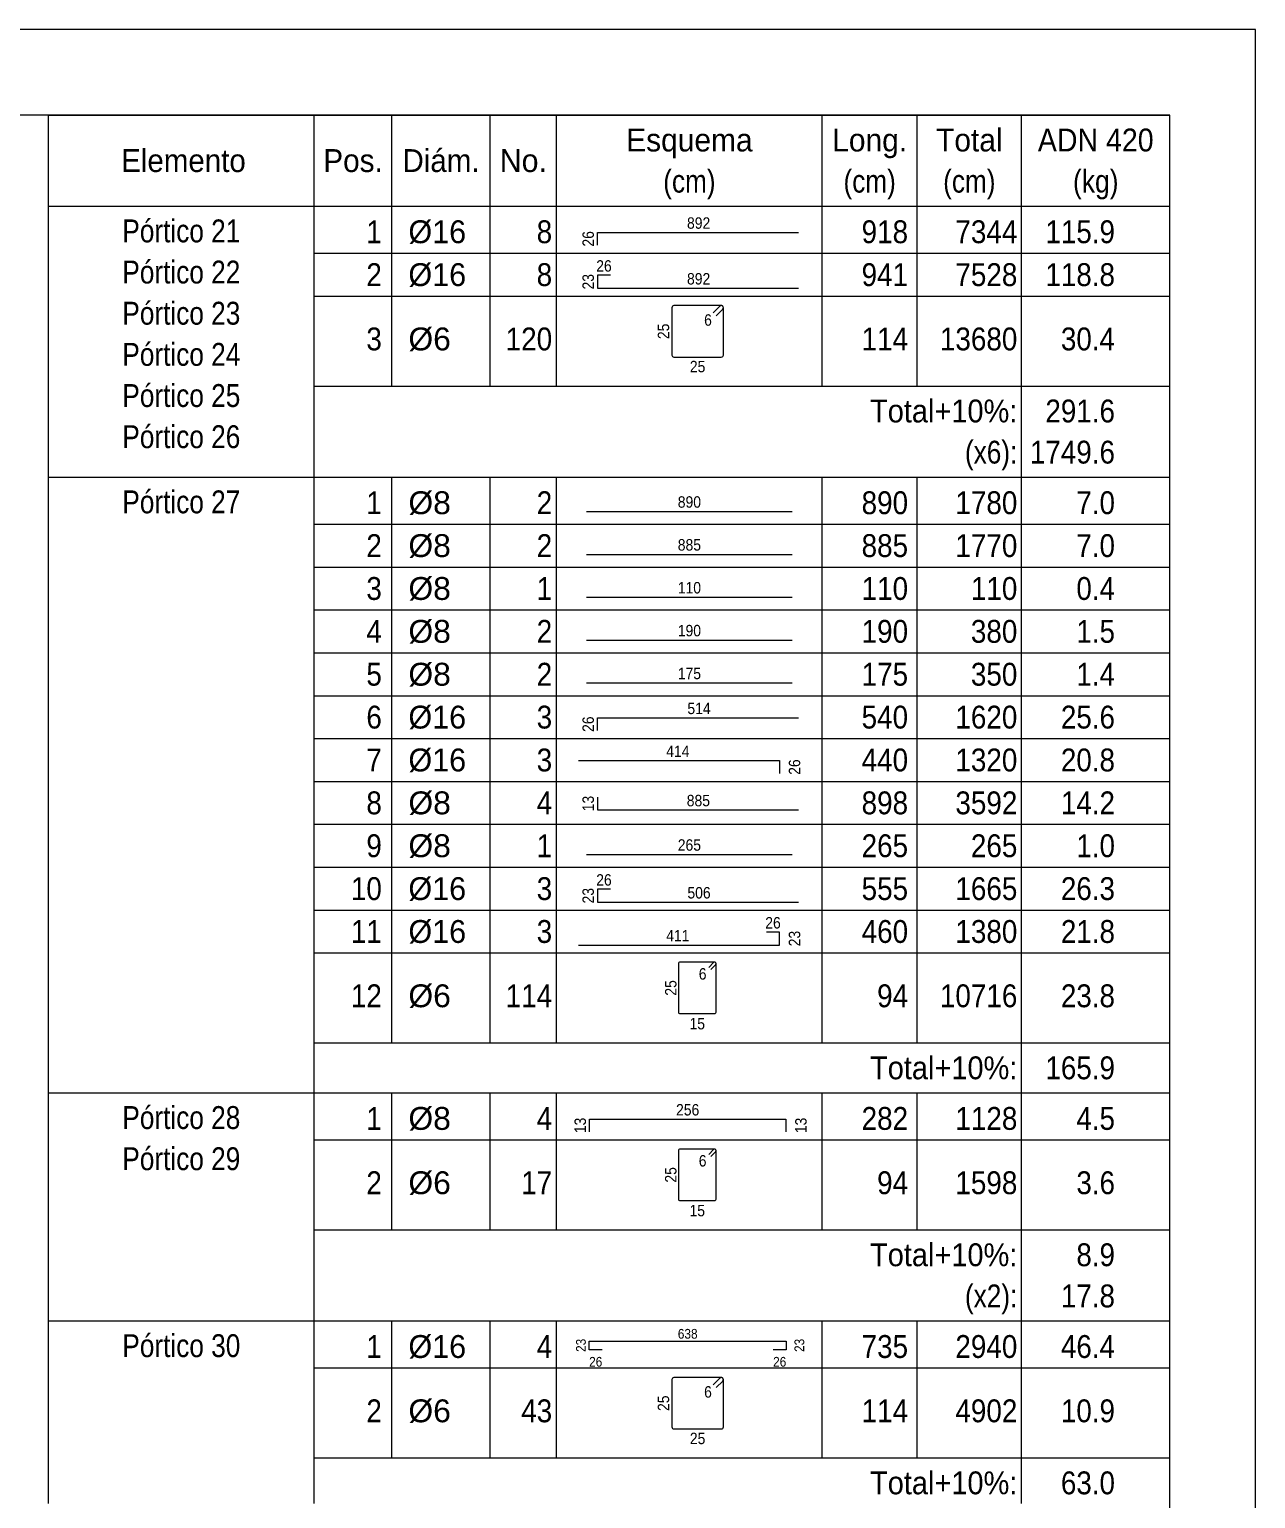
# Model space of a CAD drawing. Header units: millimetres. Extents: x 2 to 158, y -69 to 77.
# Drawn here: x 47.51 to 61.81, y -44.54 to -27.4 of the extents above; entities that cross this region are included whole.
import ezdxf
from ezdxf.enums import TextEntityAlignment as Align

# ---------------------------------------------------------------- set-up
doc = ezdxf.new("R2010")
doc.units = ezdxf.units.MM
for name, color, linetype, lineweight in [('DESPIECES_TABLA', 7, 'Continuous', 9), ('RECUAD_LIMITES', 2, 'Continuous', 0), ('RECUAD_MARCO', 1, 'Continuous', 20), ('TABLAS', 1, 'Continuous', 9), ('TEXTO_TABLAS', 1, 'Continuous', 0), ('TEXTOS_COTAS_DESPIECES_TABLA', 1, 'Continuous', 0)]:
    doc.layers.add(name, color=color, linetype=linetype, lineweight=lineweight)
doc.styles.add('CYPETXT_romans', font='arial.ttf', dxfattribs={"height": 0.2})

msp = doc.modelspace()

# ---------------------------------------------------------------- linework, layer by layer
at = {"layer": 'DESPIECES_TABLA'}
for points in [[(54.13389, -29.92284), (54.13389, -29.77284), (56.47869, -29.77284)], [(54.28389, -30.27284), (54.13389, -30.27284), (54.13389, -30.42284), (56.47869, -30.42284)], [(55.51681, -30.74405), (55.59367, -30.66719), (55.59664, -30.66357), (55.59885, -30.65944), (55.60021, -30.65495), (55.60067, -30.65029), (55.60021, -30.64562), (55.59885, -30.64113), (55.59664, -30.637), (55.59367, -30.63338), (55.59005, -30.6304), (55.58591, -30.62819), (55.58143, -30.62683), (55.57676, -30.62637), (55.02459, -30.62637), (55.01544, -30.62819), (55.00768, -30.63338), (55.00249, -30.64113), (55.00067, -30.65029), (55.00067, -31.20246), (55.00249, -31.21161), (55.00768, -31.21937), (55.01544, -31.22455), (55.02459, -31.22637), (55.57676, -31.22637), (55.58591, -31.22455), (55.59367, -31.21937), (55.59885, -31.21161), (55.60067, -31.20246), (55.60067, -30.65029), (55.60021, -30.64562), (55.59885, -30.64113), (55.59664, -30.637), (55.59367, -30.63338), (55.59005, -30.6304), (55.58591, -30.62819), (55.58143, -30.62683), (55.57676, -30.62637), (55.5721, -30.62683), (55.56761, -30.62819), (55.56348, -30.6304), (55.55985, -30.63338), (55.48299, -30.71024)], [(54.00491, -33.02696), (56.40491, -33.02696)], [(54.00491, -33.52696), (56.40491, -33.52696)], [(54.00491, -34.02696), (56.40491, -34.02696)], [(54.00491, -34.52696), (56.40491, -34.52696)], [(54.00491, -35.02696), (56.40491, -35.02696)], [(54.1337, -35.58275), (54.1337, -35.43275), (56.47872, -35.43275)], [(53.91263, -35.93268), (56.25476, -35.93268), (56.25476, -36.08268)], [(54.13402, -36.35789), (54.13402, -36.50789), (56.47868, -36.50789)], [(54.00491, -37.02696), (56.40491, -37.02696)], [(54.28369, -37.43275), (54.13369, -37.43275), (54.13369, -37.58275), (56.47872, -37.58275)], [(53.91263, -38.08268), (56.25476, -38.08268), (56.25476, -37.93268), (56.10476, -37.93268)], [(55.45441, -38.36932), (55.51059, -38.31314), (55.51277, -38.31049), (55.51438, -38.30747), (55.51538, -38.30419), (55.51571, -38.30078), (55.51538, -38.29737), (55.51438, -38.29409), (55.51277, -38.29107), (55.51059, -38.28842), (55.50795, -38.28625), (55.50492, -38.28463), (55.50164, -38.28364), (55.49823, -38.2833), (55.09463, -38.2833), (55.08794, -38.28463), (55.08227, -38.28842), (55.07848, -38.29409), (55.07715, -38.30078), (55.07715, -38.86582), (55.07848, -38.87251), (55.08227, -38.87818), (55.08794, -38.88197), (55.09463, -38.8833), (55.49823, -38.8833), (55.50492, -38.88197), (55.51059, -38.87818), (55.51438, -38.87251), (55.51571, -38.86582), (55.51571, -38.30078), (55.51538, -38.29737), (55.51438, -38.29409), (55.51277, -38.29107), (55.51059, -38.28842), (55.50795, -38.28625), (55.50492, -38.28463), (55.50164, -38.28364), (55.49823, -38.2833), (55.49482, -38.28364), (55.49155, -38.28463), (55.48852, -38.28625), (55.48588, -38.28842), (55.4297, -38.3446)], [(54.03961, -40.26206), (54.03961, -40.11206), (56.33022, -40.11206), (56.33022, -40.26206)], [(55.45441, -40.54932), (55.51059, -40.49314), (55.51277, -40.49049), (55.51438, -40.48747), (55.51538, -40.48419), (55.51571, -40.48078), (55.51538, -40.47737), (55.51438, -40.47409), (55.51277, -40.47107), (55.51059, -40.46842), (55.50795, -40.46625), (55.50492, -40.46463), (55.50164, -40.46364), (55.49823, -40.4633), (55.09463, -40.4633), (55.08794, -40.46463), (55.08227, -40.46842), (55.07848, -40.47409), (55.07715, -40.48078), (55.07715, -41.04582), (55.07848, -41.05251), (55.08227, -41.05818), (55.08794, -41.06197), (55.09463, -41.0633), (55.49823, -41.0633), (55.50492, -41.06197), (55.51059, -41.05818), (55.51438, -41.05251), (55.51571, -41.04582), (55.51571, -40.48078), (55.51538, -40.47737), (55.51438, -40.47409), (55.51277, -40.47107), (55.51059, -40.46842), (55.50795, -40.46625), (55.50492, -40.46463), (55.50164, -40.46364), (55.49823, -40.4633), (55.49482, -40.46364), (55.49155, -40.46463), (55.48852, -40.46625), (55.48588, -40.46842), (55.4297, -40.5246)], [(54.18755, -42.80217), (54.03755, -42.80217), (54.03755, -42.70094), (56.33273, -42.70094), (56.33273, -42.80217), (56.18273, -42.80217)], [(55.51681, -43.24405), (55.59367, -43.16719), (55.59664, -43.16357), (55.59885, -43.15944), (55.60021, -43.15495), (55.60067, -43.15029), (55.60021, -43.14562), (55.59885, -43.14113), (55.59664, -43.137), (55.59367, -43.13338), (55.59005, -43.1304), (55.58591, -43.12819), (55.58143, -43.12683), (55.57676, -43.12637), (55.02459, -43.12637), (55.01544, -43.12819), (55.00768, -43.13338), (55.00249, -43.14113), (55.00067, -43.15029), (55.00067, -43.70246), (55.00249, -43.71161), (55.00768, -43.71937), (55.01544, -43.72455), (55.02459, -43.72637), (55.57676, -43.72637), (55.58591, -43.72455), (55.59367, -43.71937), (55.59885, -43.71161), (55.60067, -43.70246), (55.60067, -43.15029), (55.60021, -43.14562), (55.59885, -43.14113), (55.59664, -43.137), (55.59367, -43.13338), (55.59005, -43.1304), (55.58591, -43.12819), (55.58143, -43.12683), (55.57676, -43.12637), (55.5721, -43.12683), (55.56761, -43.12819), (55.56348, -43.1304), (55.55985, -43.13338), (55.48299, -43.21024)]]:
    msp.add_lwpolyline(points, dxfattribs=at)
at = {"layer": 'RECUAD_LIMITES'}
msp.add_lwpolyline([(2.40691, -69.40496), (61.80691, -69.40496), (61.80691, -27.40496), (2.40691, -27.40496), (2.40691, -69.40496)], close=True, dxfattribs=at)
at = {"layer": 'RECUAD_MARCO'}
msp.add_lwpolyline([(4.90691, -68.40496), (60.80691, -68.40496), (60.80691, -28.40496), (4.90691, -28.40496), (4.90691, -68.40496)], close=True, dxfattribs=at)
at = {"layer": 'TABLAS'}
for p, q in [((47.73091, -29.51496), (47.73091, -28.40496)), ((47.73091, -28.40496), (60.80691, -28.40496)), ((50.83091, -29.51496), (50.83091, -28.40496)), ((51.73491, -29.51496), (51.73491, -28.40496)), ((52.88291, -29.51496), (52.88291, -28.40496)), ((53.65491, -29.51496), (53.65491, -28.40496)), ((56.75491, -29.51496), (56.75491, -28.40496)), ((57.85891, -29.51496), (57.85891, -28.40496)), ((59.07891, -29.51496), (59.07891, -28.40496)), ((60.80691, -29.51496), (60.80691, -28.40496)), ((47.73091, -29.46496), (60.80691, -29.46496)), ((47.73091, -32.57496), (47.73091, -29.51496)), ((50.83091, -32.57496), (50.83091, -29.51496)), ((51.73491, -31.56496), (51.73491, -29.51496)), ((52.88291, -31.56496), (52.88291, -29.51496)), ((53.65491, -31.56496), (53.65491, -29.51496)), ((56.75491, -31.56496), (56.75491, -29.51496)), ((57.85891, -31.56496), (57.85891, -29.51496)), ((59.07891, -32.57496), (59.07891, -29.51496)), ((60.80691, -32.57496), (60.80691, -29.51496)), ((50.83091, -31.56496), (60.80691, -31.56496)), ((47.73091, -32.67496), (47.73091, -32.57496)), ((47.73091, -32.62496), (60.80691, -32.62496)), ((47.73091, -39.75496), (47.73091, -32.67496)), ((50.83091, -32.67496), (50.83091, -32.57496)), ((50.83091, -39.75496), (50.83091, -32.67496)), ((51.73491, -32.67496), (51.73491, -32.62496)), ((51.73491, -39.22496), (51.73491, -32.67496)), ((52.88291, -32.67496), (52.88291, -32.62496)), ((52.88291, -39.22496), (52.88291, -32.67496)), ((53.65491, -32.67496), (53.65491, -32.62496)), ((53.65491, -39.22496), (53.65491, -32.67496)), ((56.75491, -32.67496), (56.75491, -32.62496)), ((56.75491, -39.22496), (56.75491, -32.67496)), ((57.85891, -32.67496), (57.85891, -32.62496)), ((57.85891, -39.22496), (57.85891, -32.67496)), ((59.07891, -32.67496), (59.07891, -32.57496)), ((59.07891, -39.75496), (59.07891, -32.67496)), ((60.80691, -32.67496), (60.80691, -32.57496)), ((60.80691, -39.75496), (60.80691, -32.67496)), ((50.83091, -39.22496), (60.80691, -39.22496)), ((47.73091, -39.85496), (47.73091, -39.75496)), ((47.73091, -39.80496), (60.80691, -39.80496)), ((47.73091, -42.41496), (47.73091, -39.85496)), ((50.83091, -39.85496), (50.83091, -39.75496)), ((50.83091, -42.41496), (50.83091, -39.85496)), ((51.73491, -39.85496), (51.73491, -39.80496)), ((51.73491, -41.40496), (51.73491, -39.85496)), ((52.88291, -39.85496), (52.88291, -39.80496)), ((52.88291, -41.40496), (52.88291, -39.85496)), ((53.65491, -39.85496), (53.65491, -39.80496)), ((53.65491, -41.40496), (53.65491, -39.85496)), ((56.75491, -39.85496), (56.75491, -39.80496)), ((56.75491, -41.40496), (56.75491, -39.85496)), ((57.85891, -39.85496), (57.85891, -39.80496)), ((57.85891, -41.40496), (57.85891, -39.85496)), ((59.07891, -39.85496), (59.07891, -39.75496)), ((59.07891, -42.41496), (59.07891, -39.85496)), ((60.80691, -39.85496), (60.80691, -39.75496)), ((60.80691, -42.41496), (60.80691, -39.85496)), ((50.83091, -41.40496), (60.80691, -41.40496)), ((47.73091, -42.51496), (47.73091, -42.41496)), ((47.73091, -42.46496), (60.80691, -42.46496)), ((50.83091, -42.51496), (50.83091, -42.41496)), ((51.73491, -42.51496), (51.73491, -42.46496)), ((52.88291, -42.51496), (52.88291, -42.46496)), ((53.65491, -42.51496), (53.65491, -42.46496)), ((56.75491, -42.51496), (56.75491, -42.46496)), ((57.85891, -42.51496), (57.85891, -42.46496)), ((59.07891, -42.51496), (59.07891, -42.41496)), ((60.80691, -42.51496), (60.80691, -42.41496)), ((47.73091, -44.59496), (47.73091, -42.51496)), ((50.83091, -44.59496), (50.83091, -42.51496)), ((51.73491, -44.06496), (51.73491, -42.51496)), ((52.88291, -44.06496), (52.88291, -42.51496)), ((53.65491, -44.06496), (53.65491, -42.51496)), ((56.75491, -44.06496), (56.75491, -42.51496)), ((57.85891, -44.06496), (57.85891, -42.51496)), ((59.07891, -44.59496), (59.07891, -42.51496)), ((60.80691, -44.59496), (60.80691, -42.51496)), ((50.83091, -44.06496), (60.80691, -44.06496))]:
    msp.add_line(p, q, dxfattribs=at)
at = {"layer": 'TEXTO_TABLAS'}
for p, q in [((50.83091, -30.01496), (60.80691, -30.01496)), ((50.83091, -30.51496), (60.80691, -30.51496)), ((50.83091, -33.17496), (60.80691, -33.17496)), ((50.83091, -33.67496), (60.80691, -33.67496)), ((50.83091, -34.17496), (60.80691, -34.17496)), ((50.83091, -34.67496), (60.80691, -34.67496)), ((50.83091, -35.17496), (60.80691, -35.17496)), ((50.83091, -35.67496), (60.80691, -35.67496)), ((50.83091, -36.17496), (60.80691, -36.17496)), ((50.83091, -36.67496), (60.80691, -36.67496)), ((50.83091, -37.17496), (60.80691, -37.17496)), ((50.83091, -37.67496), (60.80691, -37.67496)), ((50.83091, -38.17496), (60.80691, -38.17496)), ((50.83091, -40.35496), (60.80691, -40.35496)), ((50.83091, -43.01496), (60.80691, -43.01496))]:
    msp.add_line(p, q, dxfattribs=at)

# ---------------------------------------------------------------- texts
at = {"layer": 'TEXTO_TABLAS', "style": 'CYPETXT_romans'}
for s, width, p in [('Esquema', 0.93681, (55.20491, -28.69496)), ('Long.', 0.9375, (57.30691, -28.69496)), ('Total', 0.935673, (58.46891, -28.69496)), ('ADN 420', 0.893197, (59.94291, -28.69496)), ('Diám.', 0.924488, (52.30891, -28.93496)), ('Elemento', 0.923378, (49.30591, -28.93496)), ('Pos.', 0.930268, (51.28291, -28.93496)), ('No.', 0.948905, (53.26891, -28.93496)), ('(cm)', 0.819001, (55.20491, -29.17496)), ('(cm)', 0.819001, (57.30691, -29.17496)), ('(cm)', 0.819001, (58.46891, -29.17496)), ('(kg)', 0.827954, (59.94291, -29.17496)), ('Pórtico 21', 0.820327, (49.28091, -29.75496)), ('Pórtico 22', 0.820327, (49.28091, -30.23496)), ('Pórtico 23', 0.820327, (49.28091, -30.71496)), ('Pórtico 24', 0.820327, (49.28091, -31.19496)), ('Pórtico 25', 0.820327, (49.28091, -31.67496)), ('Pórtico 26', 0.820327, (49.28091, -32.15496)), ('Pórtico 27', 0.820327, (49.28091, -32.91496)), ('Pórtico 28', 0.820327, (49.28091, -40.09496)), ('Pórtico 29', 0.820327, (49.28091, -40.57496)), ('Pórtico 30', 0.820327, (49.28091, -42.75496))]:
    msp.add_text(s, height=0.266667, dxfattribs=dict(at, width=width)).set_placement(p, align=Align.MIDDLE_CENTER)
for s, height, width, p in [('1', 0.26667, 0.872274, (51.61891, -29.76496)), ('8', 0.26667, 0.872274, (53.60491, -29.76496)), ('918', 0.266667, 0.872274, (57.75491, -29.76496)), ('7344', 0.266667, 0.872274, (59.02891, -29.76496)), ('115.9', 0.266667, 0.869965, (60.16691, -29.76496)), ('2', 0.26667, 0.872274, (51.61891, -30.26496)), ('8', 0.26667, 0.872274, (53.60491, -30.26496)), ('941', 0.266667, 0.872274, (57.75491, -30.26496)), ('7528', 0.266667, 0.872274, (59.02891, -30.26496)), ('118.8', 0.266667, 0.869965, (60.16691, -30.26496)), ('3', 0.26667, 0.872274, (51.61891, -31.01496)), ('120', 0.266667, 0.872274, (53.60491, -31.01496)), ('114', 0.266667, 0.872274, (57.75491, -31.01496)), ('13680', 0.266667, 0.872274, (59.02891, -31.01496)), ('30.4', 0.266667, 0.869308, (60.16691, -31.01496)), ('Total+10%:', 0.266667, 0.906671, (59.02891, -31.85496)), ('291.6', 0.266667, 0.869965, (60.16691, -31.85496)), ('(x6):', 0.266667, 0.820506, (59.02891, -32.33496)), ('1749.6', 0.266667, 0.870384, (60.16691, -32.33496)), ('1', 0.26667, 0.872274, (51.61891, -32.92496)), ('2', 0.26667, 0.872274, (53.60491, -32.92496)), ('890', 0.266667, 0.872274, (57.75491, -32.92496)), ('1780', 0.266667, 0.872274, (59.02891, -32.92496)), ('7.0', 0.266667, 0.868127, (60.16691, -32.92496)), ('2', 0.26667, 0.872274, (51.61891, -33.42496)), ('2', 0.26667, 0.872274, (53.60491, -33.42496)), ('885', 0.266667, 0.872274, (57.75491, -33.42496)), ('1770', 0.266667, 0.872274, (59.02891, -33.42496)), ('7.0', 0.266667, 0.868127, (60.16691, -33.42496)), ('3', 0.26667, 0.872274, (51.61891, -33.92496)), ('1', 0.26667, 0.872274, (53.60491, -33.92496)), ('110', 0.266667, 0.872274, (57.75491, -33.92496)), ('110', 0.266667, 0.872274, (59.02891, -33.92496)), ('0.4', 0.266667, 0.868127, (60.16691, -33.92496)), ('4', 0.26667, 0.872274, (51.61891, -34.42496)), ('2', 0.26667, 0.872274, (53.60491, -34.42496)), ('190', 0.266667, 0.872274, (57.75491, -34.42496)), ('380', 0.266667, 0.872274, (59.02891, -34.42496)), ('1.5', 0.266667, 0.868127, (60.16691, -34.42496)), ('5', 0.26667, 0.872274, (51.61891, -34.92496)), ('2', 0.26667, 0.872274, (53.60491, -34.92496)), ('175', 0.266667, 0.872274, (57.75491, -34.92496)), ('350', 0.266667, 0.872274, (59.02891, -34.92496)), ('1.4', 0.266667, 0.868127, (60.16691, -34.92496)), ('6', 0.26667, 0.872274, (51.61891, -35.42496)), ('3', 0.26667, 0.872274, (53.60491, -35.42496)), ('540', 0.266667, 0.872274, (57.75491, -35.42496)), ('1620', 0.266667, 0.872274, (59.02891, -35.42496)), ('25.6', 0.266667, 0.869308, (60.16691, -35.42496)), ('7', 0.26667, 0.872274, (51.61891, -35.92496)), ('3', 0.26667, 0.872274, (53.60491, -35.92496)), ('440', 0.266667, 0.872274, (57.75491, -35.92496)), ('1320', 0.266667, 0.872274, (59.02891, -35.92496)), ('20.8', 0.266667, 0.869308, (60.16691, -35.92496)), ('8', 0.26667, 0.872274, (51.61891, -36.42496)), ('4', 0.26667, 0.872274, (53.60491, -36.42496)), ('898', 0.266667, 0.872274, (57.75491, -36.42496)), ('3592', 0.266667, 0.872274, (59.02891, -36.42496)), ('14.2', 0.266667, 0.869308, (60.16691, -36.42496)), ('9', 0.26667, 0.872274, (51.61891, -36.92496)), ('1', 0.26667, 0.872274, (53.60491, -36.92496)), ('265', 0.266667, 0.872274, (57.75491, -36.92496)), ('265', 0.266667, 0.872274, (59.02891, -36.92496)), ('1.0', 0.266667, 0.868127, (60.16691, -36.92496)), ('10', 0.266667, 0.872274, (51.61891, -37.42496)), ('3', 0.26667, 0.872274, (53.60491, -37.42496)), ('555', 0.266667, 0.872274, (57.75491, -37.42496)), ('1665', 0.266667, 0.872274, (59.02891, -37.42496)), ('26.3', 0.266667, 0.869308, (60.16691, -37.42496)), ('11', 0.266667, 0.872274, (51.61891, -37.92496)), ('3', 0.26667, 0.872274, (53.60491, -37.92496)), ('460', 0.266667, 0.872274, (57.75491, -37.92496)), ('1380', 0.266667, 0.872274, (59.02891, -37.92496)), ('21.8', 0.266667, 0.869308, (60.16691, -37.92496)), ('12', 0.266667, 0.872274, (51.61891, -38.67496)), ('114', 0.266667, 0.872274, (53.60491, -38.67496)), ('94', 0.266667, 0.872274, (57.75491, -38.67496)), ('10716', 0.266667, 0.872274, (59.02891, -38.67496)), ('23.8', 0.266667, 0.869308, (60.16691, -38.67496)), ('Total+10%:', 0.266667, 0.906671, (59.02891, -39.51496)), ('165.9', 0.266667, 0.869965, (60.16691, -39.51496)), ('1', 0.26667, 0.872274, (51.61891, -40.10496)), ('4', 0.26667, 0.872274, (53.60491, -40.10496)), ('282', 0.266667, 0.872274, (57.75491, -40.10496)), ('1128', 0.266667, 0.872274, (59.02891, -40.10496)), ('4.5', 0.266667, 0.868127, (60.16691, -40.10496)), ('2', 0.26667, 0.872274, (51.61891, -40.85496)), ('17', 0.266667, 0.872274, (53.60491, -40.85496)), ('94', 0.266667, 0.872274, (57.75491, -40.85496)), ('1598', 0.266667, 0.872274, (59.02891, -40.85496)), ('3.6', 0.266667, 0.868127, (60.16691, -40.85496)), ('Total+10%:', 0.266667, 0.906671, (59.02891, -41.69496)), ('8.9', 0.266667, 0.868127, (60.16691, -41.69496)), ('(x2):', 0.266667, 0.820506, (59.02891, -42.17496)), ('17.8', 0.266667, 0.869308, (60.16691, -42.17496)), ('1', 0.26667, 0.872274, (51.61891, -42.76496)), ('4', 0.26667, 0.872274, (53.60491, -42.76496)), ('735', 0.266667, 0.872274, (57.75491, -42.76496)), ('2940', 0.266667, 0.872274, (59.02891, -42.76496)), ('46.4', 0.266667, 0.869308, (60.16691, -42.76496)), ('2', 0.26667, 0.872274, (51.61891, -43.51496)), ('43', 0.266667, 0.872274, (53.60491, -43.51496)), ('114', 0.266667, 0.872274, (57.75491, -43.51496)), ('4902', 0.266667, 0.872274, (59.02891, -43.51496)), ('10.9', 0.266667, 0.869308, (60.16691, -43.51496)), ('Total+10%:', 0.266667, 0.906671, (59.02891, -44.35496)), ('63.0', 0.266667, 0.869308, (60.16691, -44.35496))]:
    msp.add_text(s, height=height, dxfattribs=dict(at, width=width)).set_placement(p, align=Align.MIDDLE_RIGHT)
for s, width, p in [('%%c16', 0.955414, (51.92891, -29.76496)), ('%%c16', 0.955414, (51.92891, -30.26496)), ('%%c6', 0.99505, (51.92891, -31.01496)), ('%%c8', 0.99505, (51.92891, -32.92496)), ('%%c8', 0.99505, (51.92891, -33.42496)), ('%%c8', 0.99505, (51.92891, -33.92496)), ('%%c8', 0.99505, (51.92891, -34.42496)), ('%%c8', 0.99505, (51.92891, -34.92496)), ('%%c16', 0.955414, (51.92891, -35.42496)), ('%%c16', 0.955414, (51.92891, -35.92496)), ('%%c8', 0.99505, (51.92891, -36.42496)), ('%%c8', 0.99505, (51.92891, -36.92496)), ('%%c16', 0.955414, (51.92891, -37.42496)), ('%%c16', 0.955414, (51.92891, -37.92496)), ('%%c6', 0.99505, (51.92891, -38.67496)), ('%%c8', 0.99505, (51.92891, -40.10496)), ('%%c6', 0.99505, (51.92891, -40.85496)), ('%%c16', 0.955414, (51.92891, -42.76496)), ('%%c6', 0.99505, (51.92891, -43.51496))]:
    msp.add_text(s, height=0.266667, dxfattribs=dict(at, width=width)).set_placement(p, align=Align.MIDDLE_LEFT)
at = {"layer": 'TEXTOS_COTAS_DESPIECES_TABLA', "style": 'CYPETXT_romans', "width": 0.872274}
for s, height, p in [('892', 0.133333, (55.3126, -29.73008)), ('26', 0.133333, (54.20889, -30.23008)), ('892', 0.133333, (55.3126, -30.38008)), ('890', 0.133333, (55.20491, -32.98296)), ('885', 0.133333, (55.20491, -33.48296)), ('110', 0.133333, (55.20491, -33.98296)), ('190', 0.133333, (55.20491, -34.48296)), ('175', 0.133333, (55.20491, -34.98296)), ('514', 0.133333, (55.31716, -35.39016)), ('414', 0.133333, (55.07012, -35.89024)), ('885', 0.133333, (55.30953, -36.46503)), ('265', 0.133333, (55.20491, -36.98296)), ('26', 0.133333, (54.20869, -37.39017)), ('506', 0.133333, (55.31732, -37.54017)), ('26', 0.133333, (56.17976, -37.89024)), ('411', 0.133333, (55.07002, -38.04024)), ('256', 0.133333, (55.18491, -40.07086)), ('638', 0.113333, (55.18514, -42.67335))]:
    msp.add_text(s, height=height, dxfattribs=at).set_placement(p, align=Align.CENTER)
for s, height, p in [('26', 0.133333, (54.09113, -29.84784)), ('23', 0.133333, (54.09113, -30.34784)), ('25', 0.133333, (54.96915, -30.92637)), ('26', 0.133333, (54.09111, -35.50775)), ('13', 0.133333, (54.09115, -36.43289)), ('23', 0.133333, (54.09111, -37.50775)), ('25', 0.133333, (55.05411, -38.5833)), ('13', 0.133333, (53.9984, -40.18706)), ('25', 0.133333, (55.05411, -40.7633)), ('23', 0.113333, (53.99667, -42.75155)), ('25', 0.133333, (54.96915, -43.42637))]:
    msp.add_text(s, height=height, rotation=90, dxfattribs=at).set_placement(p, align=Align.CENTER)
for p in [(55.46681, -30.79405), (55.40441, -38.41932), (55.40441, -40.59932), (55.46681, -43.29405)]:
    msp.add_text('6', height=0.13333, dxfattribs=at).set_placement(p, align=Align.MIDDLE_RIGHT)
for s, height, p in [('25', 0.133333, (55.30067, -31.27021)), ('15', 0.133333, (55.29643, -38.93328)), ('15', 0.133333, (55.29643, -41.11328)), ('26', 0.113333, (54.11255, -42.88642)), ('26', 0.113333, (56.25773, -42.88642)), ('25', 0.133333, (55.30067, -43.77021))]:
    msp.add_text(s, height=height, dxfattribs=at).set_placement(p, align=Align.TOP_CENTER)
for s, height, p in [('26', 0.133333, (56.36386, -36.00768)), ('23', 0.133333, (56.36386, -38.00768)), ('13', 0.133333, (56.43809, -40.18706)), ('23', 0.113333, (56.43027, -42.75155))]:
    msp.add_text(s, height=height, rotation=90, dxfattribs=at).set_placement(p, align=Align.TOP_CENTER)

doc.saveas('drawing.dxf')
